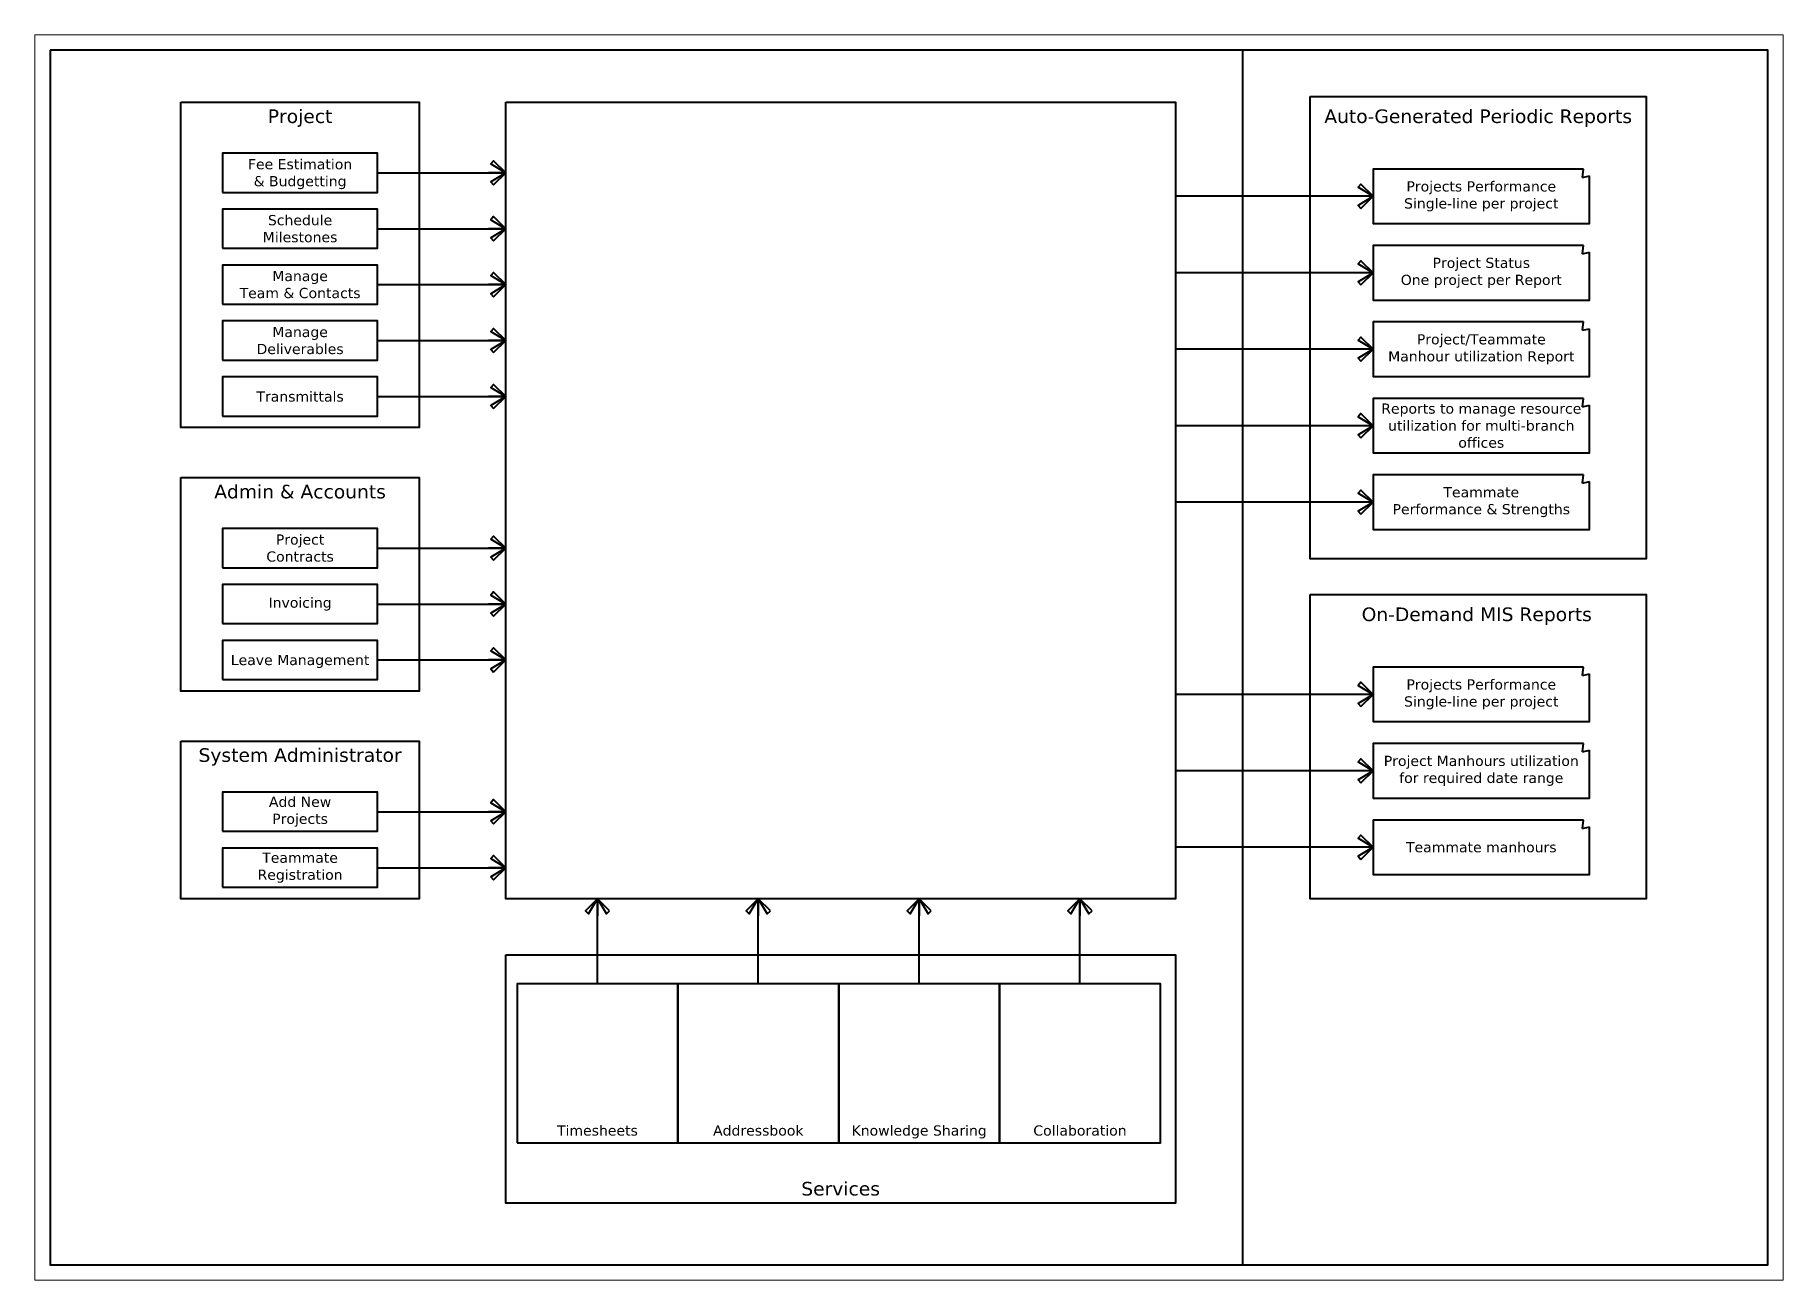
# Model space of a CAD drawing. Extents: x 24602 to 25116, y 14971 to 15336.
import ezdxf
from ezdxf.enums import TextEntityAlignment as Align

# ---------------------------------------------------------------- set-up
doc = ezdxf.new("R2010")
doc.units = 0
doc.header["$LTSCALE"] = 100
doc.layers.get('0').update_dxf_attribs({"lineweight": 40})
doc.layers.add('A-ANNO-NPLT', color=5, linetype='Continuous', lineweight=9, plot=False)
doc.styles.get("Standard").update_dxf_attribs({"font": 'verdana.ttf'})

# ---------------------------------------------------------------- blocks, each defined once
blk = doc.blocks.new('TAG-LED-ARROW')
blk.add_line((0, 0), (-1, 0))
blk.add_lwpolyline([(-0.71, -0.71), (0, 0), (-0.71, 0.71), (-0.88, 0.53), (0, 0), (-0.88, -0.53)], close=True)

msp = doc.modelspace()

# ---------------------------------------------------------------- linework, layer by layer
for p, q in [((24957.16, 14975.01), (24957.16, 15332.01)), ((25057.01, 15294.6), (25057.22, 15297.05)), ((24702.83, 15295.96), (24740.46, 15295.96)), ((25057.01, 15294.6), (25059.03, 15295.07)), ((24991.13, 15289.04), (24937.36, 15289.04)), ((24702.83, 15279.52), (24740.46, 15279.52)), ((25057.01, 15272.13), (25057.22, 15274.58)), ((25057.01, 15272.13), (25059.03, 15272.6)), ((24991.13, 15266.57), (24937.36, 15266.57)), ((24702.83, 15263.08), (24740.46, 15263.08)), ((25057.01, 15249.67), (25057.22, 15252.11)), ((25057.01, 15249.67), (25059.03, 15250.13)), ((24702.83, 15246.65), (24740.46, 15246.65)), ((24991.13, 15244.1), (24937.36, 15244.1)), ((24702.83, 15230.21), (24740.46, 15230.21)), ((25057.01, 15227.2), (25057.22, 15229.64)), ((25057.01, 15227.2), (25059.03, 15227.67)), ((24991.13, 15221.63), (24937.36, 15221.63)), ((25057.01, 15204.73), (25057.22, 15207.17)), ((25057.01, 15204.73), (25059.03, 15205.2)), ((24991.13, 15199.17), (24937.36, 15199.17)), ((24702.83, 15185.65), (24740.46, 15185.65)), ((24702.83, 15169.21), (24740.46, 15169.21)), ((24702.83, 15152.78), (24740.46, 15152.78)), ((25057.01, 15148.23), (25057.22, 15150.68)), ((25057.01, 15148.23), (25059.03, 15148.7)), ((24991.13, 15142.67), (24937.36, 15142.67)), ((25057.01, 15125.77), (25057.22, 15128.21)), ((25057.01, 15125.77), (25059.03, 15126.23)), ((24991.13, 15120.2), (24937.36, 15120.2)), ((24702.83, 15108.18), (24740.46, 15108.18)), ((25057.01, 15103.3), (25057.22, 15105.74)), ((25057.01, 15103.3), (25059.03, 15103.77)), ((24991.13, 15097.73), (24937.36, 15097.73)), ((24702.83, 15091.74), (24740.46, 15091.74)), ((24767.43, 15057.65), (24767.43, 15082.61)), ((24814.71, 15057.65), (24814.71, 15082.61)), ((24861.99, 15057.65), (24861.99, 15082.61)), ((24909.26, 15057.65), (24909.26, 15082.61))]:
    msp.add_line(p, q)
for points in [[(24606.56, 15332.01), (24606.56, 14975.01), (25111.46, 14975.01), (25111.46, 15332.01)], [(24645, 15316.67), (24715.06, 15316.67), (24715.06, 15221.08), (24645, 15221.08)], [(24740.46, 15316.67), (24937.36, 15316.67), (24937.36, 15082.61), (24740.46, 15082.61)], [(24976.96, 15318.36), (25075.67, 15318.36), (25075.67, 15182.52), (24976.96, 15182.52)], [(24657.23, 15290.2), (24702.83, 15290.2), (24702.83, 15301.71), (24657.23, 15301.71)], [(24657.23, 15273.76), (24702.83, 15273.76), (24702.83, 15285.28), (24657.23, 15285.28)], [(24657.23, 15257.33), (24702.83, 15257.33), (24702.83, 15268.84), (24657.23, 15268.84)], [(24657.23, 15240.89), (24702.83, 15240.89), (24702.83, 15252.4), (24657.23, 15252.4)], [(24657.23, 15224.45), (24702.83, 15224.45), (24702.83, 15235.97), (24657.23, 15235.97)], [(24645, 15206.37), (24715.06, 15206.37), (24715.06, 15143.64), (24645, 15143.64)], [(24657.23, 15179.89), (24702.83, 15179.89), (24702.83, 15191.41), (24657.23, 15191.41)], [(24657.23, 15163.46), (24702.83, 15163.46), (24702.83, 15174.97), (24657.23, 15174.97)], [(24976.96, 15172), (25075.67, 15172), (25075.67, 15082.61), (24976.96, 15082.61)], [(24657.23, 15147.02), (24702.83, 15147.02), (24702.83, 15158.53), (24657.23, 15158.53)], [(24645, 15128.93), (24715.06, 15128.93), (24715.06, 15082.61), (24645, 15082.61)], [(24657.23, 15102.42), (24702.83, 15102.42), (24702.83, 15113.94), (24657.23, 15113.94)], [(24657.23, 15085.99), (24702.83, 15085.99), (24702.83, 15097.5), (24657.23, 15097.5)], [(24740.46, 15066.08), (24937.36, 15066.08), (24937.36, 14993.16), (24740.46, 14993.16)], [(24743.79, 15010.84), (24791.07, 15010.84), (24791.07, 15057.65), (24743.79, 15057.65)], [(24791.07, 15010.84), (24838.35, 15010.84), (24838.35, 15057.65), (24791.07, 15057.65)], [(24838.35, 15010.84), (24885.62, 15010.84), (24885.62, 15057.65), (24838.35, 15057.65)], [(24885.62, 15010.84), (24932.9, 15010.84), (24932.9, 15057.65), (24885.62, 15057.65)]]:
    msp.add_lwpolyline(points, close=True)
for points in [[(25057.22, 15297.05), (24995.4, 15297.05), (24995.4, 15281.03), (25059.03, 15281.03), (25059.03, 15295.07)], [(25057.22, 15274.58), (24995.4, 15274.58), (24995.4, 15258.56), (25059.03, 15258.56), (25059.03, 15272.6)], [(25057.22, 15252.11), (24995.4, 15252.11), (24995.4, 15236.09), (25059.03, 15236.09), (25059.03, 15250.13)], [(25057.22, 15229.64), (24995.4, 15229.64), (24995.4, 15213.63), (25059.03, 15213.63), (25059.03, 15227.67)], [(25057.22, 15207.17), (24995.4, 15207.17), (24995.4, 15191.16), (25059.03, 15191.16), (25059.03, 15205.2)], [(25057.22, 15150.68), (24995.4, 15150.68), (24995.4, 15134.66), (25059.03, 15134.66), (25059.03, 15148.7)], [(25057.22, 15128.21), (24995.4, 15128.21), (24995.4, 15112.19), (25059.03, 15112.19), (25059.03, 15126.23)], [(25057.22, 15105.74), (24995.4, 15105.74), (24995.4, 15089.73), (25059.03, 15089.73), (25059.03, 15103.77)]]:
    msp.add_lwpolyline(points)
at = {"layer": 'A-ANNO-NPLT'}
msp.add_lwpolyline([(24602.1, 15336.46), (24602.1, 14970.55), (25115.91, 14970.55), (25115.91, 15336.46)], close=True, dxfattribs=at)

# ---------------------------------------------------------------- block references
at = {"xscale": 5, "yscale": 5, "zscale": 5}
for p in [(24740.46, 15295.96), (24995.4, 15289.04), (24740.46, 15279.52), (24740.46, 15263.08), (24995.4, 15266.57), (24740.46, 15246.65), (24995.4, 15244.1), (24740.46, 15230.21), (24995.4, 15221.63), (24995.4, 15199.17), (24740.46, 15185.65), (24740.46, 15169.21), (24740.46, 15152.78), (24995.4, 15142.67), (24995.4, 15120.2), (24740.46, 15108.18), (24995.4, 15097.73), (24740.46, 15091.74)]:
    msp.add_blockref('TAG-LED-ARROW', p, dxfattribs=at)
at = {"xscale": 5, "yscale": 5, "zscale": 5, "rotation": 90}
for p in [(24767.43, 15082.61), (24814.71, 15082.61), (24861.99, 15082.61), (24909.26, 15082.61)]:
    msp.add_blockref('TAG-LED-ARROW', p, dxfattribs=at)

# ---------------------------------------------------------------- texts
for s, height, p in [('Project', 4, (24680.03, 15312.58)), ('Auto-Generated Periodic Reports', 4, (25026.31, 15312.58)), ('Transmittals', 3, (24680.03, 15230.21)), ('Admin & Accounts', 4, (24680.03, 15202.27)), ('On-Demand MIS Reports', 4, (25025.89, 15166.21)), ('Leave Management', 3, (24680.03, 15152.78)), ('System Administrator', 4, (24680.03, 15124.84)), ('Timesheets', 3, (24767.43, 15014.5)), ('Addressbook', 3, (24814.71, 15014.5)), ('Knowledge Sharing', 3, (24861.99, 15014.5)), ('Collaboration', 3, (24909.26, 15014.5)), ('Services', 4, (24838.91, 14997.4))]:
    msp.add_text(s, height=height).set_placement(p, align=Align.MIDDLE_CENTER)
at = {"char_height": 3}
for s, insert, width, attachment_point in [('Fee Estimation\\P& Budgetting', (24680.03, 15299.99), 51.2156, 2), ('Projects Performance\\PSingle-line per project', (25027.22, 15289.04), 51.2156, 5), ('Schedule\\PMilestones', (24680.03, 15283.55), 51.2156, 2), ('Project Status\\POne project per Report', (25027.22, 15266.57), 51.2156, 5), ('Manage\\PTeam & Contacts', (24680.03, 15267.12), 51.2156, 2), ('Manage \\PDeliverables', (24680.03, 15250.68), 51.2156, 2), ('Project/Teammate\\PManhour utilization Report', (25027.22, 15244.1), 60, 5), ('Reports to manage resource utilization for multi-branch offices', (25027.22, 15221.63), 60, 5), ('Teammate \\PPerformance & Strengths', (25027.22, 15199.17), 60, 5), ('Project\\PContracts', (24680.03, 15189.68), 51.2156, 2), ('Invoicing', (24680.03, 15169.21), 51.2156, 5), ('Projects Performance\\PSingle-line per project', (25027.22, 15142.67), 60, 5), ('Project Manhours utilization for required date range', (25027.22, 15120.2), 60, 5), ('Add New \\PProjects', (24680.03, 15108.18), 51.2156, 5), ('Teammate\\PRegistration', (24680.03, 15091.74), 51.2156, 5), ('Teammate manhours', (25027.22, 15097.73), 60, 5)]:
    msp.add_mtext(s, dxfattribs=dict(at, insert=insert, width=width, attachment_point=attachment_point))

doc.saveas('drawing.dxf')
